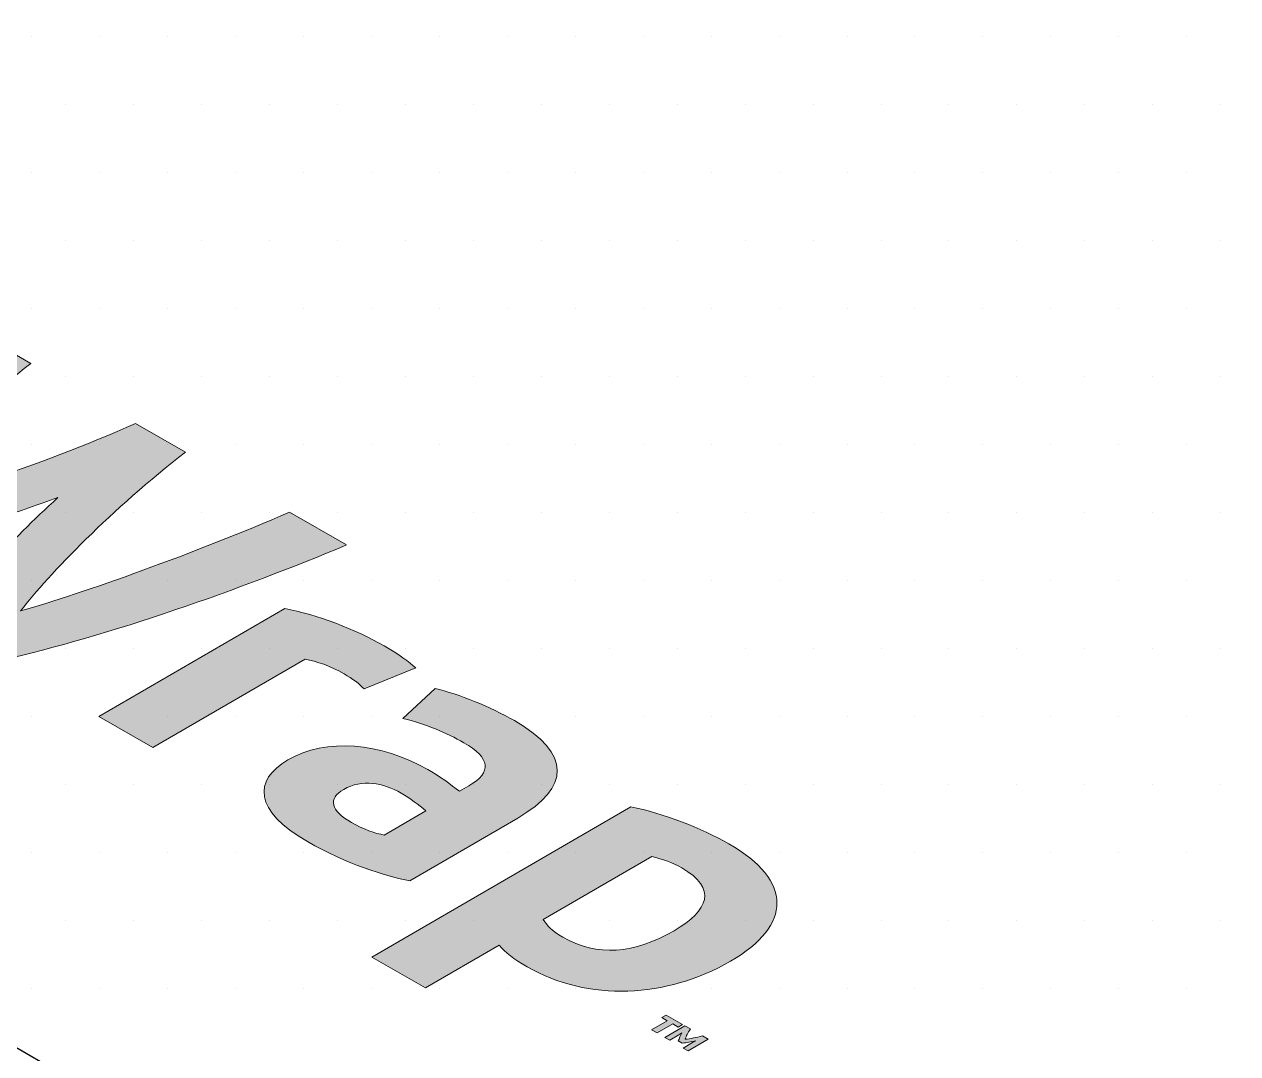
# Model space of a CAD drawing. Header units: inches. Extents: x -17.6 to 82.3, y -15.1 to 23.2.
# Drawn here: x 18.2427 to 18.5775, y 9.4627 to 9.7466 of the extents above; entities that cross this region are included whole.
import ezdxf

# ---------------------------------------------------------------- set-up
doc = ezdxf.new("R2010")
doc.units = ezdxf.units.IN
doc.header["$MEASUREMENT"] = 0
for name, color, linetype, lineweight in [('.ATI-HATCH', 7, 'Continuous', 0), ('G-ANNO-TTLB', 7, 'Continuous', 0), ('TYVEK', 7, 'Continuous', 0)]:
    doc.layers.add(name, color=color, linetype=linetype, lineweight=lineweight)

# ---------------------------------------------------------------- blocks, each defined once
blk = doc.blocks.new('Block_252')
at = {"layer": 'TYVEK', "true_color": 0x000000, "transparency": 33554687}
h = blk.add_hatch(color=18, dxfattribs=at)
h.dxf.hatch_style = 2
edge = h.paths.add_edge_path()
edge.add_spline(control_points=[(18.31586, 9.61208), (18.31586, 9.61208), (18.33163, 9.60303), (18.33163, 9.60303), (18.30258, 9.5909), (18.266, 9.5779), (18.23626, 9.57123), (18.23626, 9.57123), (18.21931, 9.58096), (18.21931, 9.58096), (18.2274, 9.59177), (18.23839, 9.60364), (18.25196, 9.61613), (18.23029, 9.60829), (18.2099, 9.60182), (18.19112, 9.59714), (18.19112, 9.59714), (18.17416, 9.60688), (18.17416, 9.60688), (18.18608, 9.62378), (18.20787, 9.64528), (18.22882, 9.66206), (18.22882, 9.66206), (18.24448, 9.65307), (18.24448, 9.65307), (18.22523, 9.63803), (18.2059, 9.61982), (18.1978, 9.61), (18.21497, 9.61461), (18.24684, 9.62476), (18.27331, 9.63651), (18.27331, 9.63651), (18.28714, 9.62858), (18.28714, 9.62858), (18.26703, 9.61316), (18.24942, 9.59483), (18.24165, 9.58483), (18.25849, 9.58962), (18.29003, 9.60083), (18.31586, 9.61208)], knot_values=[0, 0, 0, 0, 1, 1, 1, 2, 2, 2, 3, 3, 3, 4, 4, 4, 5, 5, 5, 6, 6, 6, 7, 7, 7, 8, 8, 8, 9, 9, 9, 10, 10, 10, 11, 11, 11, 12, 12, 12, 13, 13, 13, 13], degree=3, periodic=0)
h = blk.add_hatch(color=18, dxfattribs=at)
h.dxf.hatch_style = 2
edge = h.paths.add_edge_path()
edge.add_spline(control_points=[(18.34194, 9.57523), (18.34583, 9.57299), (18.34907, 9.57064), (18.3507, 9.56909), (18.3507, 9.56909), (18.33644, 9.5633), (18.33644, 9.5633), (18.33524, 9.56473), (18.33319, 9.56615), (18.33092, 9.56745), (18.32693, 9.56975), (18.32348, 9.57086), (18.32014, 9.57154), (18.32014, 9.57154), (18.27816, 9.54717), (18.27816, 9.54717), (18.27816, 9.54717), (18.26326, 9.55573), (18.26326, 9.55573), (18.26326, 9.55573), (18.31455, 9.58551), (18.31455, 9.58551), (18.32328, 9.58384), (18.33417, 9.57969), (18.34194, 9.57523)], knot_values=[0, 0, 0, 0, 1, 1, 1, 2, 2, 2, 3, 3, 3, 4, 4, 4, 5, 5, 5, 6, 6, 6, 7, 7, 7, 8, 8, 8, 8], degree=3, periodic=0)
h = blk.add_hatch(color=18, dxfattribs=at)
h.dxf.hatch_style = 2
edge = h.paths.add_edge_path()
edge.add_spline(control_points=[(18.342, 9.52301), (18.342, 9.52301), (18.35346, 9.52966), (18.35346, 9.52966), (18.35151, 9.5314), (18.34924, 9.53307), (18.34665, 9.53456), (18.34168, 9.53741), (18.33587, 9.53853), (18.33083, 9.5356), (18.32634, 9.53299), (18.32722, 9.52976), (18.33294, 9.52648), (18.33618, 9.52462), (18.33953, 9.52344), (18.342, 9.52301)], knot_values=[0, 0, 0, 0, 1, 1, 1, 2, 2, 2, 3, 3, 3, 4, 4, 4, 5, 5, 5, 5], degree=3, periodic=0)
edge = h.paths.add_edge_path()
edge.add_spline(control_points=[(18.32083, 9.52119), (18.30604, 9.52969), (18.30576, 9.53813), (18.3154, 9.54372), (18.326, 9.54988), (18.34096, 9.54846), (18.35402, 9.54109), (18.35705, 9.53935), (18.36051, 9.53687), (18.36278, 9.53507), (18.36278, 9.53507), (18.36535, 9.53656), (18.36535, 9.53656), (18.37188, 9.54036), (18.3712, 9.54433), (18.36397, 9.54848), (18.35922, 9.55121), (18.35339, 9.55369), (18.34714, 9.55518), (18.34714, 9.55518), (18.35601, 9.56344), (18.35601, 9.56344), (18.36258, 9.56189), (18.37132, 9.55836), (18.37791, 9.55458), (18.39378, 9.54546), (18.39331, 9.53609), (18.37885, 9.5277), (18.37885, 9.5277), (18.34908, 9.51041), (18.34908, 9.51041), (18.34241, 9.51165), (18.33163, 9.51499), (18.32083, 9.52119)], knot_values=[0, 0, 0, 0, 1, 1, 1, 2, 2, 2, 3, 3, 3, 4, 4, 4, 5, 5, 5, 6, 6, 6, 7, 7, 7, 8, 8, 8, 9, 9, 9, 10, 10, 10, 11, 11, 11, 11], degree=3, periodic=0)
h = blk.add_hatch(color=18, dxfattribs=at)
h.dxf.hatch_style = 2
edge = h.paths.add_edge_path()
edge.add_spline(control_points=[(18.39125, 9.49486), (18.40075, 9.4894), (18.41096, 9.49022), (18.42199, 9.49662), (18.43163, 9.50222), (18.43395, 9.50831), (18.42412, 9.51395), (18.42142, 9.5155), (18.41894, 9.5163), (18.41582, 9.51711), (18.41582, 9.51711), (18.38583, 9.4997), (18.38583, 9.4997), (18.38703, 9.49802), (18.38812, 9.49666), (18.39125, 9.49486)], knot_values=[0, 0, 0, 0, 1, 1, 1, 2, 2, 2, 3, 3, 3, 4, 4, 4, 5, 5, 5, 5], degree=3, periodic=0)
edge = h.paths.add_edge_path()
edge.add_spline(control_points=[(18.38141, 9.48666), (18.37763, 9.48883), (18.37547, 9.49056), (18.37373, 9.49267), (18.37373, 9.49267), (18.35339, 9.48086), (18.35339, 9.48086), (18.35339, 9.48086), (18.33859, 9.48935), (18.33859, 9.48935), (18.33859, 9.48935), (18.41002, 9.53083), (18.41002, 9.53083), (18.41896, 9.52891), (18.42942, 9.525), (18.43708, 9.5206), (18.4548, 9.51043), (18.45467, 9.49814), (18.43754, 9.48819), (18.41998, 9.478), (18.39826, 9.47699), (18.38141, 9.48666)], knot_values=[0, 0, 0, 0, 1, 1, 1, 2, 2, 2, 3, 3, 3, 4, 4, 4, 5, 5, 5, 6, 6, 6, 7, 7, 7, 7], degree=3, periodic=0)
h = blk.add_hatch(color=18, dxfattribs=at)
h.dxf.hatch_style = 2
edge = h.paths.add_edge_path()
edge.add_spline(control_points=[(18.42651, 9.46951), (18.42575, 9.46843), (18.42533, 9.46759), (18.42502, 9.46666), (18.42661, 9.46685), (18.42801, 9.46714), (18.42985, 9.46759), (18.42985, 9.46759), (18.43141, 9.4667), (18.43141, 9.4667), (18.43141, 9.4667), (18.42587, 9.46349), (18.42587, 9.46349), (18.42587, 9.46349), (18.42452, 9.46426), (18.42452, 9.46426), (18.42452, 9.46426), (18.42707, 9.46574), (18.42707, 9.46574), (18.42707, 9.46574), (18.428, 9.46621), (18.428, 9.46621), (18.42674, 9.46597), (18.42534, 9.46576), (18.42419, 9.46562), (18.42419, 9.46562), (18.42315, 9.46621), (18.42315, 9.46621), (18.4234, 9.4669), (18.42378, 9.46771), (18.42417, 9.46846), (18.42417, 9.46846), (18.42333, 9.46789), (18.42333, 9.46789), (18.42333, 9.46789), (18.42077, 9.46641), (18.42077, 9.46641), (18.42077, 9.46641), (18.41942, 9.46719), (18.41942, 9.46719), (18.41942, 9.46719), (18.42496, 9.4704), (18.42496, 9.4704), (18.42496, 9.4704), (18.42651, 9.46951), (18.42651, 9.46951)], knot_values=[0, 0, 0, 0, 1, 1, 1, 2, 2, 2, 3, 3, 3, 4, 4, 4, 5, 5, 5, 6, 6, 6, 7, 7, 7, 8, 8, 8, 9, 9, 9, 10, 10, 10, 11, 11, 11, 12, 12, 12, 13, 13, 13, 14, 14, 14, 15, 15, 15, 15], degree=3, periodic=0)
edge = h.paths.add_edge_path()
edge.add_spline(control_points=[(18.4201, 9.47177), (18.4201, 9.47177), (18.4186, 9.47264), (18.4186, 9.47264), (18.4186, 9.47264), (18.41982, 9.47335), (18.41982, 9.47335), (18.41982, 9.47335), (18.42434, 9.47076), (18.42434, 9.47076), (18.42434, 9.47076), (18.42311, 9.47005), (18.42311, 9.47005), (18.42311, 9.47005), (18.42161, 9.47091), (18.42161, 9.47091), (18.42161, 9.47091), (18.4173, 9.46841), (18.4173, 9.46841), (18.4173, 9.46841), (18.41579, 9.46927), (18.41579, 9.46927), (18.41579, 9.46927), (18.4201, 9.47177), (18.4201, 9.47177)], knot_values=[0, 0, 0, 0, 1, 1, 1, 2, 2, 2, 3, 3, 3, 4, 4, 4, 5, 5, 5, 6, 6, 6, 7, 7, 7, 8, 8, 8, 8], degree=3, periodic=0)
at = {"layer": 'TYVEK'}
for points, knots in [([(18.31586, 9.61208), (18.31586, 9.61208), (18.33163, 9.60303), (18.33163, 9.60303), (18.30258, 9.5909), (18.266, 9.5779), (18.23626, 9.57123), (18.23626, 9.57123), (18.21931, 9.58096), (18.21931, 9.58096), (18.2274, 9.59177), (18.23839, 9.60364), (18.25196, 9.61613), (18.23029, 9.60829), (18.2099, 9.60182), (18.19112, 9.59714), (18.19112, 9.59714), (18.17416, 9.60688), (18.17416, 9.60688), (18.18608, 9.62378), (18.20787, 9.64528), (18.22882, 9.66206), (18.22882, 9.66206), (18.24448, 9.65307), (18.24448, 9.65307), (18.22523, 9.63803), (18.2059, 9.61982), (18.1978, 9.61), (18.21497, 9.61461), (18.24684, 9.62476), (18.27331, 9.63651), (18.27331, 9.63651), (18.28714, 9.62858), (18.28714, 9.62858), (18.26703, 9.61316), (18.24942, 9.59483), (18.24165, 9.58483), (18.25849, 9.58962), (18.29003, 9.60083), (18.31586, 9.61208)], [0, 0, 0, 0, 1, 1, 1, 2, 2, 2, 3, 3, 3, 4, 4, 4, 5, 5, 5, 6, 6, 6, 7, 7, 7, 8, 8, 8, 9, 9, 9, 10, 10, 10, 11, 11, 11, 12, 12, 12, 13, 13, 13, 13]), ([(18.34194, 9.57523), (18.34583, 9.57299), (18.34907, 9.57064), (18.3507, 9.56909), (18.3507, 9.56909), (18.33644, 9.5633), (18.33644, 9.5633), (18.33524, 9.56473), (18.33319, 9.56615), (18.33092, 9.56745), (18.32693, 9.56975), (18.32348, 9.57086), (18.32014, 9.57154), (18.32014, 9.57154), (18.27816, 9.54717), (18.27816, 9.54717), (18.27816, 9.54717), (18.26326, 9.55573), (18.26326, 9.55573), (18.26326, 9.55573), (18.31455, 9.58551), (18.31455, 9.58551), (18.32328, 9.58384), (18.33417, 9.57969), (18.34194, 9.57523)], [0, 0, 0, 0, 1, 1, 1, 2, 2, 2, 3, 3, 3, 4, 4, 4, 5, 5, 5, 6, 6, 6, 7, 7, 7, 8, 8, 8, 8]), ([(18.32083, 9.52119), (18.30604, 9.52969), (18.30576, 9.53813), (18.3154, 9.54372), (18.326, 9.54988), (18.34096, 9.54846), (18.35402, 9.54109), (18.35705, 9.53935), (18.36051, 9.53687), (18.36278, 9.53507), (18.36278, 9.53507), (18.36535, 9.53656), (18.36535, 9.53656), (18.37188, 9.54036), (18.3712, 9.54433), (18.36397, 9.54848), (18.35922, 9.55121), (18.35339, 9.55369), (18.34714, 9.55518), (18.34714, 9.55518), (18.35601, 9.56344), (18.35601, 9.56344), (18.36258, 9.56189), (18.37132, 9.55836), (18.37791, 9.55458), (18.39378, 9.54546), (18.39331, 9.53609), (18.37885, 9.5277), (18.37885, 9.5277), (18.34908, 9.51041), (18.34908, 9.51041), (18.34241, 9.51165), (18.33163, 9.51499), (18.32083, 9.52119)], [0, 0, 0, 0, 1, 1, 1, 2, 2, 2, 3, 3, 3, 4, 4, 4, 5, 5, 5, 6, 6, 6, 7, 7, 7, 8, 8, 8, 9, 9, 9, 10, 10, 10, 11, 11, 11, 11]), ([(18.342, 9.52301), (18.342, 9.52301), (18.35346, 9.52966), (18.35346, 9.52966), (18.35151, 9.5314), (18.34924, 9.53307), (18.34665, 9.53456), (18.34168, 9.53741), (18.33587, 9.53853), (18.33083, 9.5356), (18.32634, 9.53299), (18.32722, 9.52976), (18.33294, 9.52648), (18.33618, 9.52462), (18.33953, 9.52344), (18.342, 9.52301)], [0, 0, 0, 0, 1, 1, 1, 2, 2, 2, 3, 3, 3, 4, 4, 4, 5, 5, 5, 5]), ([(18.38141, 9.48666), (18.37763, 9.48883), (18.37547, 9.49056), (18.37373, 9.49267), (18.37373, 9.49267), (18.35339, 9.48086), (18.35339, 9.48086), (18.35339, 9.48086), (18.33859, 9.48935), (18.33859, 9.48935), (18.33859, 9.48935), (18.41002, 9.53083), (18.41002, 9.53083), (18.41896, 9.52891), (18.42942, 9.525), (18.43708, 9.5206), (18.4548, 9.51043), (18.45467, 9.49814), (18.43754, 9.48819), (18.41998, 9.478), (18.39826, 9.47699), (18.38141, 9.48666)], [0, 0, 0, 0, 1, 1, 1, 2, 2, 2, 3, 3, 3, 4, 4, 4, 5, 5, 5, 6, 6, 6, 7, 7, 7, 7]), ([(18.39125, 9.49486), (18.40075, 9.4894), (18.41096, 9.49022), (18.42199, 9.49662), (18.43163, 9.50222), (18.43395, 9.50831), (18.42412, 9.51395), (18.42142, 9.5155), (18.41894, 9.5163), (18.41582, 9.51711), (18.41582, 9.51711), (18.38583, 9.4997), (18.38583, 9.4997), (18.38703, 9.49802), (18.38812, 9.49666), (18.39125, 9.49486)], [0, 0, 0, 0, 1, 1, 1, 2, 2, 2, 3, 3, 3, 4, 4, 4, 5, 5, 5, 5]), ([(18.4201, 9.47177), (18.4201, 9.47177), (18.4186, 9.47264), (18.4186, 9.47264), (18.4186, 9.47264), (18.41982, 9.47335), (18.41982, 9.47335), (18.41982, 9.47335), (18.42434, 9.47076), (18.42434, 9.47076), (18.42434, 9.47076), (18.42311, 9.47005), (18.42311, 9.47005), (18.42311, 9.47005), (18.42161, 9.47091), (18.42161, 9.47091), (18.42161, 9.47091), (18.4173, 9.46841), (18.4173, 9.46841), (18.4173, 9.46841), (18.41579, 9.46927), (18.41579, 9.46927), (18.41579, 9.46927), (18.4201, 9.47177), (18.4201, 9.47177)], [0, 0, 0, 0, 1, 1, 1, 2, 2, 2, 3, 3, 3, 4, 4, 4, 5, 5, 5, 6, 6, 6, 7, 7, 7, 8, 8, 8, 8]), ([(18.42651, 9.46951), (18.42575, 9.46843), (18.42533, 9.46759), (18.42502, 9.46666), (18.42661, 9.46685), (18.42801, 9.46714), (18.42985, 9.46759), (18.42985, 9.46759), (18.43141, 9.4667), (18.43141, 9.4667), (18.43141, 9.4667), (18.42587, 9.46349), (18.42587, 9.46349), (18.42587, 9.46349), (18.42452, 9.46426), (18.42452, 9.46426), (18.42452, 9.46426), (18.42707, 9.46574), (18.42707, 9.46574), (18.42707, 9.46574), (18.428, 9.46621), (18.428, 9.46621), (18.42674, 9.46597), (18.42534, 9.46576), (18.42419, 9.46562), (18.42419, 9.46562), (18.42315, 9.46621), (18.42315, 9.46621), (18.4234, 9.4669), (18.42378, 9.46771), (18.42417, 9.46846), (18.42417, 9.46846), (18.42333, 9.46789), (18.42333, 9.46789), (18.42333, 9.46789), (18.42077, 9.46641), (18.42077, 9.46641), (18.42077, 9.46641), (18.41942, 9.46719), (18.41942, 9.46719), (18.41942, 9.46719), (18.42496, 9.4704), (18.42496, 9.4704), (18.42496, 9.4704), (18.42651, 9.46951), (18.42651, 9.46951)], [0, 0, 0, 0, 1, 1, 1, 2, 2, 2, 3, 3, 3, 4, 4, 4, 5, 5, 5, 6, 6, 6, 7, 7, 7, 8, 8, 8, 9, 9, 9, 10, 10, 10, 11, 11, 11, 12, 12, 12, 13, 13, 13, 14, 14, 14, 15, 15, 15, 15])]:
    blk.add_open_spline(points, degree=3, knots=knots, dxfattribs=at)
blk = doc.blocks.new('Block_251')
at = {"layer": 'TYVEK'}
blk.add_blockref('Block_252', (0, 0), dxfattribs=at)
blk = doc.blocks.new('Block_353')
at = {"layer": '.ATI-HATCH'}
blk.add_open_spline([(17.73153, 9.75056), (17.73153, 9.75056), (18.11736, 9.5275), (18.11736, 9.5275), (18.13833, 9.53278), (18.15972, 9.52042), (18.17069, 9.49667), (18.17069, 9.49667), (18.65069, 9.21917), (18.65069, 9.21917), (18.65069, 9.21917), (19.16889, 9.51528), (19.16889, 9.51528), (19.16889, 9.51528), (18.69347, 9.79014), (18.69347, 9.79014), (18.69347, 9.79014), (17.73153, 9.75056), (17.73153, 9.75056)], degree=3, knots=[0, 0, 0, 0, 1, 1, 1, 2, 2, 2, 3, 3, 3, 4, 4, 4, 5, 5, 5, 6, 6, 6, 6], dxfattribs=at)
at = {"layer": '.ATI-HATCH', "color": 8, "lineweight": 0, "true_color": 0x808080}
for points in [[(18.24472, 9.74315), (18.24472, 9.74315), (18.24472, 9.74315), (18.24472, 9.74315)], [(18.26347, 9.74315), (18.26347, 9.74315), (18.26347, 9.74315), (18.26347, 9.74315)], [(18.28222, 9.74315), (18.28222, 9.74315), (18.28222, 9.74315), (18.28222, 9.74315)], [(18.30097, 9.74315), (18.30097, 9.74315), (18.30097, 9.74315), (18.30097, 9.74315)], [(18.31972, 9.74315), (18.31972, 9.74315), (18.31972, 9.74315), (18.31972, 9.74315)], [(18.33847, 9.74315), (18.33847, 9.74315), (18.33847, 9.74315), (18.33847, 9.74315)], [(18.35722, 9.74315), (18.35722, 9.74315), (18.35722, 9.74315), (18.35722, 9.74315)], [(18.37597, 9.74315), (18.37597, 9.74315), (18.37597, 9.74315), (18.37597, 9.74315)], [(18.39472, 9.74315), (18.39472, 9.74315), (18.39472, 9.74315), (18.39472, 9.74315)], [(18.41347, 9.74315), (18.41347, 9.74315), (18.41347, 9.74315), (18.41347, 9.74315)], [(18.43222, 9.74315), (18.43222, 9.74315), (18.43222, 9.74315), (18.43222, 9.74315)], [(18.45097, 9.74315), (18.45097, 9.74315), (18.45097, 9.74315), (18.45097, 9.74315)], [(18.46972, 9.74315), (18.46972, 9.74315), (18.46972, 9.74315), (18.46972, 9.74315)], [(18.48847, 9.74315), (18.48847, 9.74315), (18.48847, 9.74315), (18.48847, 9.74315)], [(18.50722, 9.74315), (18.50722, 9.74315), (18.50722, 9.74315), (18.50722, 9.74315)], [(18.52597, 9.74315), (18.52597, 9.74315), (18.52597, 9.74315), (18.52597, 9.74315)], [(18.54472, 9.74315), (18.54472, 9.74315), (18.54472, 9.74315), (18.54472, 9.74315)], [(18.56347, 9.74315), (18.56347, 9.74315), (18.56347, 9.74315), (18.56347, 9.74315)], [(18.2541, 9.7244), (18.2541, 9.7244), (18.2541, 9.7244), (18.2541, 9.7244)], [(18.27285, 9.7244), (18.27285, 9.7244), (18.27285, 9.7244), (18.27285, 9.7244)], [(18.2916, 9.7244), (18.2916, 9.7244), (18.2916, 9.7244), (18.2916, 9.7244)], [(18.31035, 9.7244), (18.31035, 9.7244), (18.31035, 9.7244), (18.31035, 9.7244)], [(18.3291, 9.7244), (18.3291, 9.7244), (18.3291, 9.7244), (18.3291, 9.7244)], [(18.34785, 9.7244), (18.34785, 9.7244), (18.34785, 9.7244), (18.34785, 9.7244)], [(18.3666, 9.7244), (18.3666, 9.7244), (18.3666, 9.7244), (18.3666, 9.7244)], [(18.38535, 9.7244), (18.38535, 9.7244), (18.38535, 9.7244), (18.38535, 9.7244)], [(18.4041, 9.7244), (18.4041, 9.7244), (18.4041, 9.7244), (18.4041, 9.7244)], [(18.42285, 9.7244), (18.42285, 9.7244), (18.42285, 9.7244), (18.42285, 9.7244)], [(18.4416, 9.7244), (18.4416, 9.7244), (18.4416, 9.7244), (18.4416, 9.7244)], [(18.46035, 9.7244), (18.46035, 9.7244), (18.46035, 9.7244), (18.46035, 9.7244)], [(18.4791, 9.7244), (18.4791, 9.7244), (18.4791, 9.7244), (18.4791, 9.7244)], [(18.49785, 9.7244), (18.49785, 9.7244), (18.49785, 9.7244), (18.49785, 9.7244)], [(18.5166, 9.7244), (18.5166, 9.7244), (18.5166, 9.7244), (18.5166, 9.7244)], [(18.53535, 9.7244), (18.53535, 9.7244), (18.53535, 9.7244), (18.53535, 9.7244)], [(18.5541, 9.7244), (18.5541, 9.7244), (18.5541, 9.7244), (18.5541, 9.7244)], [(18.57285, 9.7244), (18.57285, 9.7244), (18.57285, 9.7244), (18.57285, 9.7244)], [(18.24472, 9.70565), (18.24472, 9.70565), (18.24472, 9.70565), (18.24472, 9.70565)], [(18.26347, 9.70565), (18.26347, 9.70565), (18.26347, 9.70565), (18.26347, 9.70565)], [(18.28222, 9.70565), (18.28222, 9.70565), (18.28222, 9.70565), (18.28222, 9.70565)], [(18.30097, 9.70565), (18.30097, 9.70565), (18.30097, 9.70565), (18.30097, 9.70565)], [(18.31972, 9.70565), (18.31972, 9.70565), (18.31972, 9.70565), (18.31972, 9.70565)], [(18.33847, 9.70565), (18.33847, 9.70565), (18.33847, 9.70565), (18.33847, 9.70565)], [(18.35722, 9.70565), (18.35722, 9.70565), (18.35722, 9.70565), (18.35722, 9.70565)], [(18.37597, 9.70565), (18.37597, 9.70565), (18.37597, 9.70565), (18.37597, 9.70565)], [(18.39472, 9.70565), (18.39472, 9.70565), (18.39472, 9.70565), (18.39472, 9.70565)], [(18.41347, 9.70565), (18.41347, 9.70565), (18.41347, 9.70565), (18.41347, 9.70565)], [(18.43222, 9.70565), (18.43222, 9.70565), (18.43222, 9.70565), (18.43222, 9.70565)], [(18.45097, 9.70565), (18.45097, 9.70565), (18.45097, 9.70565), (18.45097, 9.70565)], [(18.46972, 9.70565), (18.46972, 9.70565), (18.46972, 9.70565), (18.46972, 9.70565)], [(18.48847, 9.70565), (18.48847, 9.70565), (18.48847, 9.70565), (18.48847, 9.70565)], [(18.50722, 9.70565), (18.50722, 9.70565), (18.50722, 9.70565), (18.50722, 9.70565)], [(18.52597, 9.70565), (18.52597, 9.70565), (18.52597, 9.70565), (18.52597, 9.70565)], [(18.54472, 9.70565), (18.54472, 9.70565), (18.54472, 9.70565), (18.54472, 9.70565)], [(18.56347, 9.70565), (18.56347, 9.70565), (18.56347, 9.70565), (18.56347, 9.70565)], [(18.2541, 9.6869), (18.2541, 9.6869), (18.2541, 9.6869), (18.2541, 9.6869)], [(18.27285, 9.6869), (18.27285, 9.6869), (18.27285, 9.6869), (18.27285, 9.6869)], [(18.2916, 9.6869), (18.2916, 9.6869), (18.2916, 9.6869), (18.2916, 9.6869)], [(18.31035, 9.6869), (18.31035, 9.6869), (18.31035, 9.6869), (18.31035, 9.6869)], [(18.3291, 9.6869), (18.3291, 9.6869), (18.3291, 9.6869), (18.3291, 9.6869)], [(18.34785, 9.6869), (18.34785, 9.6869), (18.34785, 9.6869), (18.34785, 9.6869)], [(18.3666, 9.6869), (18.3666, 9.6869), (18.3666, 9.6869), (18.3666, 9.6869)], [(18.38535, 9.6869), (18.38535, 9.6869), (18.38535, 9.6869), (18.38535, 9.6869)], [(18.4041, 9.6869), (18.4041, 9.6869), (18.4041, 9.6869), (18.4041, 9.6869)], [(18.42285, 9.6869), (18.42285, 9.6869), (18.42285, 9.6869), (18.42285, 9.6869)], [(18.4416, 9.6869), (18.4416, 9.6869), (18.4416, 9.6869), (18.4416, 9.6869)], [(18.46035, 9.6869), (18.46035, 9.6869), (18.46035, 9.6869), (18.46035, 9.6869)], [(18.4791, 9.6869), (18.4791, 9.6869), (18.4791, 9.6869), (18.4791, 9.6869)], [(18.49785, 9.6869), (18.49785, 9.6869), (18.49785, 9.6869), (18.49785, 9.6869)], [(18.5166, 9.6869), (18.5166, 9.6869), (18.5166, 9.6869), (18.5166, 9.6869)], [(18.53535, 9.6869), (18.53535, 9.6869), (18.53535, 9.6869), (18.53535, 9.6869)], [(18.5541, 9.6869), (18.5541, 9.6869), (18.5541, 9.6869), (18.5541, 9.6869)], [(18.57285, 9.6869), (18.57285, 9.6869), (18.57285, 9.6869), (18.57285, 9.6869)], [(18.24472, 9.66815), (18.24472, 9.66815), (18.24472, 9.66815), (18.24472, 9.66815)], [(18.26347, 9.66815), (18.26347, 9.66815), (18.26347, 9.66815), (18.26347, 9.66815)], [(18.28222, 9.66815), (18.28222, 9.66815), (18.28222, 9.66815), (18.28222, 9.66815)], [(18.30097, 9.66815), (18.30097, 9.66815), (18.30097, 9.66815), (18.30097, 9.66815)], [(18.31972, 9.66815), (18.31972, 9.66815), (18.31972, 9.66815), (18.31972, 9.66815)], [(18.33847, 9.66815), (18.33847, 9.66815), (18.33847, 9.66815), (18.33847, 9.66815)], [(18.35722, 9.66815), (18.35722, 9.66815), (18.35722, 9.66815), (18.35722, 9.66815)], [(18.37597, 9.66815), (18.37597, 9.66815), (18.37597, 9.66815), (18.37597, 9.66815)], [(18.39472, 9.66815), (18.39472, 9.66815), (18.39472, 9.66815), (18.39472, 9.66815)], [(18.41347, 9.66815), (18.41347, 9.66815), (18.41347, 9.66815), (18.41347, 9.66815)], [(18.43222, 9.66815), (18.43222, 9.66815), (18.43222, 9.66815), (18.43222, 9.66815)], [(18.45097, 9.66815), (18.45097, 9.66815), (18.45097, 9.66815), (18.45097, 9.66815)], [(18.46972, 9.66815), (18.46972, 9.66815), (18.46972, 9.66815), (18.46972, 9.66815)], [(18.48847, 9.66815), (18.48847, 9.66815), (18.48847, 9.66815), (18.48847, 9.66815)], [(18.50722, 9.66815), (18.50722, 9.66815), (18.50722, 9.66815), (18.50722, 9.66815)], [(18.52597, 9.66815), (18.52597, 9.66815), (18.52597, 9.66815), (18.52597, 9.66815)], [(18.54472, 9.66815), (18.54472, 9.66815), (18.54472, 9.66815), (18.54472, 9.66815)], [(18.56347, 9.66815), (18.56347, 9.66815), (18.56347, 9.66815), (18.56347, 9.66815)], [(18.2541, 9.6494), (18.2541, 9.6494), (18.2541, 9.6494), (18.2541, 9.6494)], [(18.27285, 9.6494), (18.27285, 9.6494), (18.27285, 9.6494), (18.27285, 9.6494)], [(18.2916, 9.6494), (18.2916, 9.6494), (18.2916, 9.6494), (18.2916, 9.6494)], [(18.31035, 9.6494), (18.31035, 9.6494), (18.31035, 9.6494), (18.31035, 9.6494)], [(18.3291, 9.6494), (18.3291, 9.6494), (18.3291, 9.6494), (18.3291, 9.6494)], [(18.34785, 9.6494), (18.34785, 9.6494), (18.34785, 9.6494), (18.34785, 9.6494)], [(18.3666, 9.6494), (18.3666, 9.6494), (18.3666, 9.6494), (18.3666, 9.6494)], [(18.38535, 9.6494), (18.38535, 9.6494), (18.38535, 9.6494), (18.38535, 9.6494)], [(18.4041, 9.6494), (18.4041, 9.6494), (18.4041, 9.6494), (18.4041, 9.6494)], [(18.42285, 9.6494), (18.42285, 9.6494), (18.42285, 9.6494), (18.42285, 9.6494)], [(18.4416, 9.6494), (18.4416, 9.6494), (18.4416, 9.6494), (18.4416, 9.6494)], [(18.46035, 9.6494), (18.46035, 9.6494), (18.46035, 9.6494), (18.46035, 9.6494)], [(18.4791, 9.6494), (18.4791, 9.6494), (18.4791, 9.6494), (18.4791, 9.6494)], [(18.49785, 9.6494), (18.49785, 9.6494), (18.49785, 9.6494), (18.49785, 9.6494)], [(18.5166, 9.6494), (18.5166, 9.6494), (18.5166, 9.6494), (18.5166, 9.6494)], [(18.53535, 9.6494), (18.53535, 9.6494), (18.53535, 9.6494), (18.53535, 9.6494)], [(18.5541, 9.6494), (18.5541, 9.6494), (18.5541, 9.6494), (18.5541, 9.6494)], [(18.57285, 9.6494), (18.57285, 9.6494), (18.57285, 9.6494), (18.57285, 9.6494)], [(18.24472, 9.63065), (18.24472, 9.63065), (18.24472, 9.63065), (18.24472, 9.63065)], [(18.26347, 9.63065), (18.26347, 9.63065), (18.26347, 9.63065), (18.26347, 9.63065)], [(18.28222, 9.63065), (18.28222, 9.63065), (18.28222, 9.63065), (18.28222, 9.63065)], [(18.30097, 9.63065), (18.30097, 9.63065), (18.30097, 9.63065), (18.30097, 9.63065)], [(18.31972, 9.63065), (18.31972, 9.63065), (18.31972, 9.63065), (18.31972, 9.63065)], [(18.33847, 9.63065), (18.33847, 9.63065), (18.33847, 9.63065), (18.33847, 9.63065)], [(18.35722, 9.63065), (18.35722, 9.63065), (18.35722, 9.63065), (18.35722, 9.63065)], [(18.37597, 9.63065), (18.37597, 9.63065), (18.37597, 9.63065), (18.37597, 9.63065)], [(18.39472, 9.63065), (18.39472, 9.63065), (18.39472, 9.63065), (18.39472, 9.63065)], [(18.41347, 9.63065), (18.41347, 9.63065), (18.41347, 9.63065), (18.41347, 9.63065)], [(18.43222, 9.63065), (18.43222, 9.63065), (18.43222, 9.63065), (18.43222, 9.63065)], [(18.45097, 9.63065), (18.45097, 9.63065), (18.45097, 9.63065), (18.45097, 9.63065)], [(18.46972, 9.63065), (18.46972, 9.63065), (18.46972, 9.63065), (18.46972, 9.63065)], [(18.48847, 9.63065), (18.48847, 9.63065), (18.48847, 9.63065), (18.48847, 9.63065)], [(18.50722, 9.63065), (18.50722, 9.63065), (18.50722, 9.63065), (18.50722, 9.63065)], [(18.52597, 9.63065), (18.52597, 9.63065), (18.52597, 9.63065), (18.52597, 9.63065)], [(18.54472, 9.63065), (18.54472, 9.63065), (18.54472, 9.63065), (18.54472, 9.63065)], [(18.56347, 9.63065), (18.56347, 9.63065), (18.56347, 9.63065), (18.56347, 9.63065)], [(18.2541, 9.6119), (18.2541, 9.6119), (18.2541, 9.6119), (18.2541, 9.6119)], [(18.27285, 9.6119), (18.27285, 9.6119), (18.27285, 9.6119), (18.27285, 9.6119)], [(18.2916, 9.6119), (18.2916, 9.6119), (18.2916, 9.6119), (18.2916, 9.6119)], [(18.31035, 9.6119), (18.31035, 9.6119), (18.31035, 9.6119), (18.31035, 9.6119)], [(18.3291, 9.6119), (18.3291, 9.6119), (18.3291, 9.6119), (18.3291, 9.6119)], [(18.34785, 9.6119), (18.34785, 9.6119), (18.34785, 9.6119), (18.34785, 9.6119)], [(18.3666, 9.6119), (18.3666, 9.6119), (18.3666, 9.6119), (18.3666, 9.6119)], [(18.38535, 9.6119), (18.38535, 9.6119), (18.38535, 9.6119), (18.38535, 9.6119)], [(18.4041, 9.6119), (18.4041, 9.6119), (18.4041, 9.6119), (18.4041, 9.6119)], [(18.42285, 9.6119), (18.42285, 9.6119), (18.42285, 9.6119), (18.42285, 9.6119)], [(18.4416, 9.6119), (18.4416, 9.6119), (18.4416, 9.6119), (18.4416, 9.6119)], [(18.46035, 9.6119), (18.46035, 9.6119), (18.46035, 9.6119), (18.46035, 9.6119)], [(18.4791, 9.6119), (18.4791, 9.6119), (18.4791, 9.6119), (18.4791, 9.6119)], [(18.49785, 9.6119), (18.49785, 9.6119), (18.49785, 9.6119), (18.49785, 9.6119)], [(18.5166, 9.6119), (18.5166, 9.6119), (18.5166, 9.6119), (18.5166, 9.6119)], [(18.53535, 9.6119), (18.53535, 9.6119), (18.53535, 9.6119), (18.53535, 9.6119)], [(18.5541, 9.6119), (18.5541, 9.6119), (18.5541, 9.6119), (18.5541, 9.6119)], [(18.57285, 9.6119), (18.57285, 9.6119), (18.57285, 9.6119), (18.57285, 9.6119)], [(18.24472, 9.59315), (18.24472, 9.59315), (18.24472, 9.59315), (18.24472, 9.59315)], [(18.26347, 9.59315), (18.26347, 9.59315), (18.26347, 9.59315), (18.26347, 9.59315)], [(18.28222, 9.59315), (18.28222, 9.59315), (18.28222, 9.59315), (18.28222, 9.59315)], [(18.30097, 9.59315), (18.30097, 9.59315), (18.30097, 9.59315), (18.30097, 9.59315)], [(18.31972, 9.59315), (18.31972, 9.59315), (18.31972, 9.59315), (18.31972, 9.59315)], [(18.33847, 9.59315), (18.33847, 9.59315), (18.33847, 9.59315), (18.33847, 9.59315)], [(18.35722, 9.59315), (18.35722, 9.59315), (18.35722, 9.59315), (18.35722, 9.59315)], [(18.37597, 9.59315), (18.37597, 9.59315), (18.37597, 9.59315), (18.37597, 9.59315)], [(18.39472, 9.59315), (18.39472, 9.59315), (18.39472, 9.59315), (18.39472, 9.59315)], [(18.41347, 9.59315), (18.41347, 9.59315), (18.41347, 9.59315), (18.41347, 9.59315)], [(18.43222, 9.59315), (18.43222, 9.59315), (18.43222, 9.59315), (18.43222, 9.59315)], [(18.45097, 9.59315), (18.45097, 9.59315), (18.45097, 9.59315), (18.45097, 9.59315)], [(18.46972, 9.59315), (18.46972, 9.59315), (18.46972, 9.59315), (18.46972, 9.59315)], [(18.48847, 9.59315), (18.48847, 9.59315), (18.48847, 9.59315), (18.48847, 9.59315)], [(18.50722, 9.59315), (18.50722, 9.59315), (18.50722, 9.59315), (18.50722, 9.59315)], [(18.52597, 9.59315), (18.52597, 9.59315), (18.52597, 9.59315), (18.52597, 9.59315)], [(18.54472, 9.59315), (18.54472, 9.59315), (18.54472, 9.59315), (18.54472, 9.59315)], [(18.56347, 9.59315), (18.56347, 9.59315), (18.56347, 9.59315), (18.56347, 9.59315)], [(18.2541, 9.5744), (18.2541, 9.5744), (18.2541, 9.5744), (18.2541, 9.5744)], [(18.27285, 9.5744), (18.27285, 9.5744), (18.27285, 9.5744), (18.27285, 9.5744)], [(18.2916, 9.5744), (18.2916, 9.5744), (18.2916, 9.5744), (18.2916, 9.5744)], [(18.31035, 9.5744), (18.31035, 9.5744), (18.31035, 9.5744), (18.31035, 9.5744)], [(18.3291, 9.5744), (18.3291, 9.5744), (18.3291, 9.5744), (18.3291, 9.5744)], [(18.34785, 9.5744), (18.34785, 9.5744), (18.34785, 9.5744), (18.34785, 9.5744)], [(18.3666, 9.5744), (18.3666, 9.5744), (18.3666, 9.5744), (18.3666, 9.5744)], [(18.38535, 9.5744), (18.38535, 9.5744), (18.38535, 9.5744), (18.38535, 9.5744)], [(18.4041, 9.5744), (18.4041, 9.5744), (18.4041, 9.5744), (18.4041, 9.5744)], [(18.42285, 9.5744), (18.42285, 9.5744), (18.42285, 9.5744), (18.42285, 9.5744)], [(18.4416, 9.5744), (18.4416, 9.5744), (18.4416, 9.5744), (18.4416, 9.5744)], [(18.46035, 9.5744), (18.46035, 9.5744), (18.46035, 9.5744), (18.46035, 9.5744)], [(18.4791, 9.5744), (18.4791, 9.5744), (18.4791, 9.5744), (18.4791, 9.5744)], [(18.49785, 9.5744), (18.49785, 9.5744), (18.49785, 9.5744), (18.49785, 9.5744)], [(18.5166, 9.5744), (18.5166, 9.5744), (18.5166, 9.5744), (18.5166, 9.5744)], [(18.53535, 9.5744), (18.53535, 9.5744), (18.53535, 9.5744), (18.53535, 9.5744)], [(18.5541, 9.5744), (18.5541, 9.5744), (18.5541, 9.5744), (18.5541, 9.5744)], [(18.57285, 9.5744), (18.57285, 9.5744), (18.57285, 9.5744), (18.57285, 9.5744)], [(18.24472, 9.55565), (18.24472, 9.55565), (18.24472, 9.55565), (18.24472, 9.55565)], [(18.26347, 9.55565), (18.26347, 9.55565), (18.26347, 9.55565), (18.26347, 9.55565)], [(18.28222, 9.55565), (18.28222, 9.55565), (18.28222, 9.55565), (18.28222, 9.55565)], [(18.30097, 9.55565), (18.30097, 9.55565), (18.30097, 9.55565), (18.30097, 9.55565)], [(18.31972, 9.55565), (18.31972, 9.55565), (18.31972, 9.55565), (18.31972, 9.55565)], [(18.33847, 9.55565), (18.33847, 9.55565), (18.33847, 9.55565), (18.33847, 9.55565)], [(18.35722, 9.55565), (18.35722, 9.55565), (18.35722, 9.55565), (18.35722, 9.55565)], [(18.37597, 9.55565), (18.37597, 9.55565), (18.37597, 9.55565), (18.37597, 9.55565)], [(18.39472, 9.55565), (18.39472, 9.55565), (18.39472, 9.55565), (18.39472, 9.55565)], [(18.41347, 9.55565), (18.41347, 9.55565), (18.41347, 9.55565), (18.41347, 9.55565)], [(18.43222, 9.55565), (18.43222, 9.55565), (18.43222, 9.55565), (18.43222, 9.55565)], [(18.45097, 9.55565), (18.45097, 9.55565), (18.45097, 9.55565), (18.45097, 9.55565)], [(18.46972, 9.55565), (18.46972, 9.55565), (18.46972, 9.55565), (18.46972, 9.55565)], [(18.48847, 9.55565), (18.48847, 9.55565), (18.48847, 9.55565), (18.48847, 9.55565)], [(18.50722, 9.55565), (18.50722, 9.55565), (18.50722, 9.55565), (18.50722, 9.55565)], [(18.52597, 9.55565), (18.52597, 9.55565), (18.52597, 9.55565), (18.52597, 9.55565)], [(18.54472, 9.55565), (18.54472, 9.55565), (18.54472, 9.55565), (18.54472, 9.55565)], [(18.56347, 9.55565), (18.56347, 9.55565), (18.56347, 9.55565), (18.56347, 9.55565)], [(18.2541, 9.5369), (18.2541, 9.5369), (18.2541, 9.5369), (18.2541, 9.5369)], [(18.27285, 9.5369), (18.27285, 9.5369), (18.27285, 9.5369), (18.27285, 9.5369)], [(18.2916, 9.5369), (18.2916, 9.5369), (18.2916, 9.5369), (18.2916, 9.5369)], [(18.31035, 9.5369), (18.31035, 9.5369), (18.31035, 9.5369), (18.31035, 9.5369)], [(18.3291, 9.5369), (18.3291, 9.5369), (18.3291, 9.5369), (18.3291, 9.5369)], [(18.34785, 9.5369), (18.34785, 9.5369), (18.34785, 9.5369), (18.34785, 9.5369)], [(18.3666, 9.5369), (18.3666, 9.5369), (18.3666, 9.5369), (18.3666, 9.5369)], [(18.38535, 9.5369), (18.38535, 9.5369), (18.38535, 9.5369), (18.38535, 9.5369)], [(18.4041, 9.5369), (18.4041, 9.5369), (18.4041, 9.5369), (18.4041, 9.5369)], [(18.42285, 9.5369), (18.42285, 9.5369), (18.42285, 9.5369), (18.42285, 9.5369)], [(18.4416, 9.5369), (18.4416, 9.5369), (18.4416, 9.5369), (18.4416, 9.5369)], [(18.46035, 9.5369), (18.46035, 9.5369), (18.46035, 9.5369), (18.46035, 9.5369)], [(18.4791, 9.5369), (18.4791, 9.5369), (18.4791, 9.5369), (18.4791, 9.5369)], [(18.49785, 9.5369), (18.49785, 9.5369), (18.49785, 9.5369), (18.49785, 9.5369)], [(18.5166, 9.5369), (18.5166, 9.5369), (18.5166, 9.5369), (18.5166, 9.5369)], [(18.53535, 9.5369), (18.53535, 9.5369), (18.53535, 9.5369), (18.53535, 9.5369)], [(18.5541, 9.5369), (18.5541, 9.5369), (18.5541, 9.5369), (18.5541, 9.5369)], [(18.57285, 9.5369), (18.57285, 9.5369), (18.57285, 9.5369), (18.57285, 9.5369)], [(18.24472, 9.51815), (18.24472, 9.51815), (18.24472, 9.51815), (18.24472, 9.51815)], [(18.26347, 9.51815), (18.26347, 9.51815), (18.26347, 9.51815), (18.26347, 9.51815)], [(18.28222, 9.51815), (18.28222, 9.51815), (18.28222, 9.51815), (18.28222, 9.51815)], [(18.30097, 9.51815), (18.30097, 9.51815), (18.30097, 9.51815), (18.30097, 9.51815)], [(18.31972, 9.51815), (18.31972, 9.51815), (18.31972, 9.51815), (18.31972, 9.51815)], [(18.33847, 9.51815), (18.33847, 9.51815), (18.33847, 9.51815), (18.33847, 9.51815)], [(18.35722, 9.51815), (18.35722, 9.51815), (18.35722, 9.51815), (18.35722, 9.51815)], [(18.37597, 9.51815), (18.37597, 9.51815), (18.37597, 9.51815), (18.37597, 9.51815)], [(18.39472, 9.51815), (18.39472, 9.51815), (18.39472, 9.51815), (18.39472, 9.51815)], [(18.41347, 9.51815), (18.41347, 9.51815), (18.41347, 9.51815), (18.41347, 9.51815)], [(18.43222, 9.51815), (18.43222, 9.51815), (18.43222, 9.51815), (18.43222, 9.51815)], [(18.45097, 9.51815), (18.45097, 9.51815), (18.45097, 9.51815), (18.45097, 9.51815)], [(18.46972, 9.51815), (18.46972, 9.51815), (18.46972, 9.51815), (18.46972, 9.51815)], [(18.48847, 9.51815), (18.48847, 9.51815), (18.48847, 9.51815), (18.48847, 9.51815)], [(18.50722, 9.51815), (18.50722, 9.51815), (18.50722, 9.51815), (18.50722, 9.51815)], [(18.52597, 9.51815), (18.52597, 9.51815), (18.52597, 9.51815), (18.52597, 9.51815)], [(18.54472, 9.51815), (18.54472, 9.51815), (18.54472, 9.51815), (18.54472, 9.51815)], [(18.56347, 9.51815), (18.56347, 9.51815), (18.56347, 9.51815), (18.56347, 9.51815)], [(18.2541, 9.4994), (18.2541, 9.4994), (18.2541, 9.4994), (18.2541, 9.4994)], [(18.27285, 9.4994), (18.27285, 9.4994), (18.27285, 9.4994), (18.27285, 9.4994)], [(18.2916, 9.4994), (18.2916, 9.4994), (18.2916, 9.4994), (18.2916, 9.4994)], [(18.31035, 9.4994), (18.31035, 9.4994), (18.31035, 9.4994), (18.31035, 9.4994)], [(18.3291, 9.4994), (18.3291, 9.4994), (18.3291, 9.4994), (18.3291, 9.4994)], [(18.34785, 9.4994), (18.34785, 9.4994), (18.34785, 9.4994), (18.34785, 9.4994)], [(18.3666, 9.4994), (18.3666, 9.4994), (18.3666, 9.4994), (18.3666, 9.4994)], [(18.38535, 9.4994), (18.38535, 9.4994), (18.38535, 9.4994), (18.38535, 9.4994)], [(18.4041, 9.4994), (18.4041, 9.4994), (18.4041, 9.4994), (18.4041, 9.4994)], [(18.42285, 9.4994), (18.42285, 9.4994), (18.42285, 9.4994), (18.42285, 9.4994)], [(18.4416, 9.4994), (18.4416, 9.4994), (18.4416, 9.4994), (18.4416, 9.4994)], [(18.46035, 9.4994), (18.46035, 9.4994), (18.46035, 9.4994), (18.46035, 9.4994)], [(18.4791, 9.4994), (18.4791, 9.4994), (18.4791, 9.4994), (18.4791, 9.4994)], [(18.49785, 9.4994), (18.49785, 9.4994), (18.49785, 9.4994), (18.49785, 9.4994)], [(18.5166, 9.4994), (18.5166, 9.4994), (18.5166, 9.4994), (18.5166, 9.4994)], [(18.53535, 9.4994), (18.53535, 9.4994), (18.53535, 9.4994), (18.53535, 9.4994)], [(18.5541, 9.4994), (18.5541, 9.4994), (18.5541, 9.4994), (18.5541, 9.4994)], [(18.57285, 9.4994), (18.57285, 9.4994), (18.57285, 9.4994), (18.57285, 9.4994)], [(18.24472, 9.48065), (18.24472, 9.48065), (18.24472, 9.48065), (18.24472, 9.48065)], [(18.26347, 9.48065), (18.26347, 9.48065), (18.26347, 9.48065), (18.26347, 9.48065)], [(18.28222, 9.48065), (18.28222, 9.48065), (18.28222, 9.48065), (18.28222, 9.48065)], [(18.30097, 9.48065), (18.30097, 9.48065), (18.30097, 9.48065), (18.30097, 9.48065)], [(18.31972, 9.48065), (18.31972, 9.48065), (18.31972, 9.48065), (18.31972, 9.48065)], [(18.33847, 9.48065), (18.33847, 9.48065), (18.33847, 9.48065), (18.33847, 9.48065)], [(18.35722, 9.48065), (18.35722, 9.48065), (18.35722, 9.48065), (18.35722, 9.48065)], [(18.37597, 9.48065), (18.37597, 9.48065), (18.37597, 9.48065), (18.37597, 9.48065)], [(18.39472, 9.48065), (18.39472, 9.48065), (18.39472, 9.48065), (18.39472, 9.48065)], [(18.41347, 9.48065), (18.41347, 9.48065), (18.41347, 9.48065), (18.41347, 9.48065)], [(18.43222, 9.48065), (18.43222, 9.48065), (18.43222, 9.48065), (18.43222, 9.48065)], [(18.45097, 9.48065), (18.45097, 9.48065), (18.45097, 9.48065), (18.45097, 9.48065)], [(18.46972, 9.48065), (18.46972, 9.48065), (18.46972, 9.48065), (18.46972, 9.48065)], [(18.48847, 9.48065), (18.48847, 9.48065), (18.48847, 9.48065), (18.48847, 9.48065)], [(18.50722, 9.48065), (18.50722, 9.48065), (18.50722, 9.48065), (18.50722, 9.48065)], [(18.52597, 9.48065), (18.52597, 9.48065), (18.52597, 9.48065), (18.52597, 9.48065)], [(18.54472, 9.48065), (18.54472, 9.48065), (18.54472, 9.48065), (18.54472, 9.48065)], [(18.56347, 9.48065), (18.56347, 9.48065), (18.56347, 9.48065), (18.56347, 9.48065)]]:
    blk.add_open_spline(points, degree=3, dxfattribs=at)

msp = doc.modelspace()

# ---------------------------------------------------------------- hatches: boundary and pattern name
at = {"layer": 'G-ANNO-TTLB', "true_color": 0xff00ff, "transparency": 33554687}
h = msp.add_hatch(color=6, dxfattribs=at)
edge = h.paths.add_edge_path()
edge.add_spline(control_points=[(24.62525, -11.0625), (24.62525, -11.0625), (-16.0625, -11.0625), (-16.0625, -11.0625), (-16.0625, -11.0625), (-16.0625, 23.0625), (-16.0625, 23.0625), (-16.0625, 23.0625), (24.62525, 23.0625), (24.62525, 23.0625), (24.62525, 23.0625), (24.62525, -11.0625), (24.62525, -11.0625)], knot_values=[0, 0, 0, 0, 1, 1, 1, 2, 2, 2, 3, 3, 3, 4, 4, 4, 4], degree=3, periodic=0)
edge = h.paths.add_edge_path()
edge.add_spline(control_points=[(-15.9375, 22.9375), (-15.9375, 22.9375), (-15.9375, -10.9375), (-15.9375, -10.9375), (-15.9375, -10.9375), (24.50025, -10.9375), (24.50025, -10.9375), (24.50025, -10.9375), (24.50025, 22.9375), (24.50025, 22.9375), (24.50025, 22.9375), (-15.9375, 22.9375), (-15.9375, 22.9375)], knot_values=[0, 0, 0, 0, 1, 1, 1, 2, 2, 2, 3, 3, 3, 4, 4, 4, 4], degree=3, periodic=0)
edge.add_line((-15.9375, 22.9375), (-15.9375, 22.9375))

# ---------------------------------------------------------------- linework, layer by layer
at = {"layer": 'G-ANNO-TTLB'}
for points in [[(24.62525, -11.0625), (24.62525, -11.0625), (-16.0625, -11.0625), (-16.0625, -11.0625), (-16.0625, -11.0625), (-16.0625, 23.0625), (-16.0625, 23.0625), (-16.0625, 23.0625), (24.62525, 23.0625), (24.62525, 23.0625), (24.62525, 23.0625), (24.62525, -11.0625), (24.62525, -11.0625)], [(-15.9375, 22.9375), (-15.9375, 22.9375), (-15.9375, -10.9375), (-15.9375, -10.9375), (-15.9375, -10.9375), (24.50025, -10.9375), (24.50025, -10.9375), (24.50025, -10.9375), (24.50025, 22.9375), (24.50025, 22.9375), (24.50025, 22.9375), (-15.9375, 22.9375), (-15.9375, 22.9375)]]:
    msp.add_open_spline(points, degree=3, knots=[0, 0, 0, 0, 1, 1, 1, 2, 2, 2, 3, 3, 3, 4, 4, 4, 4], dxfattribs=at)
at = {"layer": 'TYVEK', "color": 4, "lineweight": 25, "true_color": 0x00ffff}
msp.add_lwpolyline([(15.94425, 11.38763), (19.18275, 9.51534), (18.66455, 9.21917), (15.43017, 11.08908)], close=True, dxfattribs=at)

# ---------------------------------------------------------------- block references
at = {"layer": '.ATI-HATCH'}
msp.add_blockref('Block_353', (0, 0), dxfattribs=at)
at = {"layer": 'TYVEK'}
msp.add_blockref('Block_251', (0, 0), dxfattribs=at)

doc.saveas('drawing.dxf')
